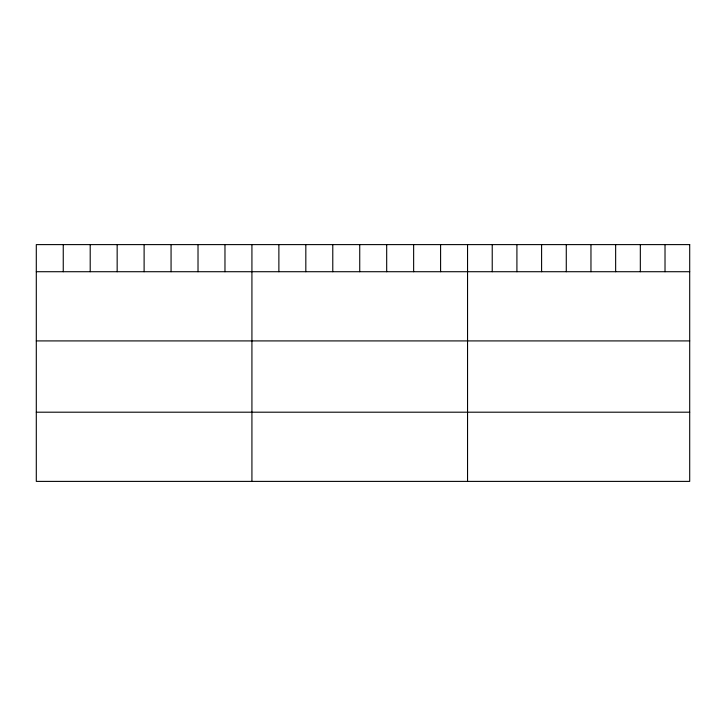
<?xml version="1.0" encoding="UTF-8"?>
<svg xmlns="http://www.w3.org/2000/svg" width="726" height="726" viewBox="0 0 726 726"><rect width="100%" height="100%" fill="white"/><g stroke="black" fill="none" stroke-linecap="round" stroke-linejoin="round"><path stroke-width="1.09" d="M36.3 271.715L689.7 271.715M36.3 340.911L689.7 340.911M36.3 412.196L689.7 412.196M665.016 244.608L665.016 271.715M640.332 244.608L640.332 271.715M615.648 244.608L615.648 271.715M590.964 244.608L590.964 271.715M566.28 244.608L566.28 271.715M541.596 244.608L541.596 271.715M516.912 244.608L516.912 271.715M492.228 244.608L492.228 271.715M467.544 244.608L467.544 481.392M440.591 244.608L440.591 271.715M413.639 244.608L413.639 271.715M386.686 244.608L386.686 271.715M359.733 244.608L359.733 271.715M332.78 244.608L332.78 271.715M305.827 244.608L305.827 271.715M278.875 244.608L278.875 271.715M251.922 244.608L251.922 481.392M224.969 244.608L224.969 271.715M198.016 244.608L198.016 271.715M171.064 244.608L171.064 271.715M144.111 244.608L144.111 271.715M117.158 244.608L117.158 271.715M90.206 244.608L90.206 271.715M63.253 244.608L63.253 271.715M689.7 244.608L36.3 244.608L36.3 481.392L689.7 481.392L689.7 244.608"/></g></svg>
